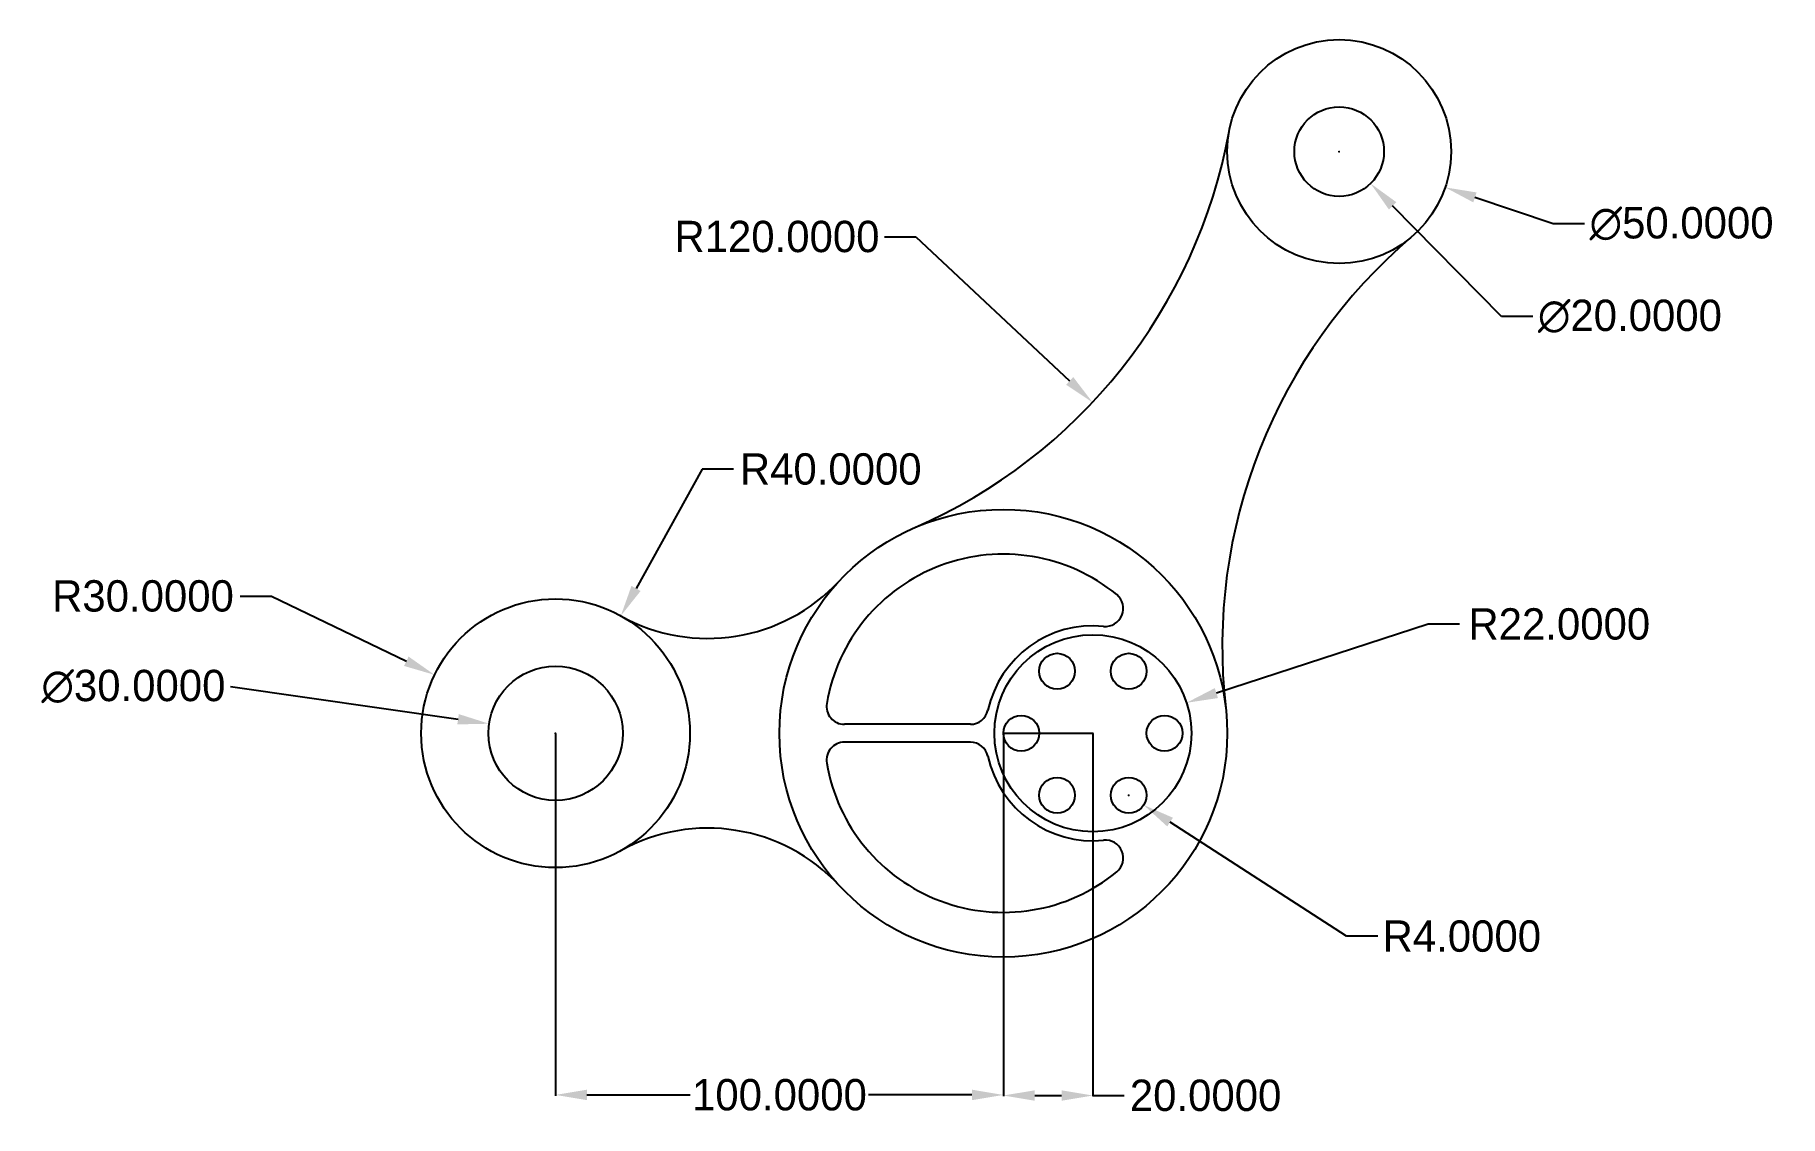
# Model space of a CAD drawing. Header units: inches. Extents: x -216 to 173, y -85 to 156.
import ezdxf

# ---------------------------------------------------------------- set-up
doc = ezdxf.new("R2010")
doc.units = ezdxf.units.IN
doc.header["$MEASUREMENT"] = 0
doc.dimstyles.get("Standard").update_dxf_attribs({"dimtxt": 7, "dimasz": 7, "dimexe": 0.18, "dimexo": 0.0625, "dimgap": 0.09, "dimtad": 0, "dimtih": 1, "dimtoh": 1, "dimdec": 4, "dimzin": 0, "dimdsep": 46, "dimtxsty": 'Standard', "dimcen": 0.09, "dimclrt": 4, "dimadec": 0, "dimazin": 0, "dimtfac": 1, "dimtdec": 4, "dimtofl": 0, "dimtmove": 0, "dimatfit": 3, "dimfxl": 1, "dimtolj": 1, "dimtzin": 0, "dimarcsym": 0})

# ---------------------------------------------------------------- blocks, each defined once
blk = doc.blocks.new('*D2')
at = {"color": 0, "lineweight": -2}
for p, q in [((-100, -0.06), (-100, -80.95)), ((0, -0.06), (0, -80.95)), ((-93, -80.77), (-69.92, -80.77)), ((-7, -80.77), (-30.08, -80.77))]:
    blk.add_line(p, q, dxfattribs=at)
at = {"color": 0}
for points in [[(-93, -79.6), (-93, -81.94), (-100, -80.77)], [(-7, -79.6), (-7, -81.94), (0, -80.77)]]:
    blk.add_solid(points, dxfattribs=at)
at = {"layer": 'Defpoints', "color": 0}
for p in [(-100, 0), (0, 0), (0, -80.77)]:
    blk.add_point(p, dxfattribs=at)
at = {"color": 4, "insert": (-50, -80.77), "char_height": 7, "attachment_point": 5}
blk.add_mtext('\\A1;100.0000', dxfattribs=at)
blk = doc.blocks.new('*D3')
at = {"color": 0, "lineweight": -2}
for p, q in [((0, -0.12), (0, -81.08)), ((20, -0.06), (20, -81.08)), ((7, -80.9), (13, -80.9)), ((20, -80.9), (27, -80.9))]:
    blk.add_line(p, q, dxfattribs=at)
at = {"color": 0}
for points in [[(7, -79.74), (7, -82.07), (0, -80.9)], [(13, -79.74), (13, -82.07), (20, -80.9)]]:
    blk.add_solid(points, dxfattribs=at)
at = {"layer": 'Defpoints', "color": 0}
for p in [(20, 0), (0, -0.06), (20, -80.9)]:
    blk.add_point(p, dxfattribs=at)
at = {"color": 4, "insert": (45.17, -80.9), "char_height": 7, "attachment_point": 5}
blk.add_mtext('\\A1;20.0000', dxfattribs=at)
blk = doc.blocks.new('*D5')
at = {"color": 0, "lineweight": -2}
for p, q in [((-172.6, 10.44), (-121.78, 3.13)), ((-100.09, 0), (-99.91, 0)), ((-100, -0.09), (-100, 0.09))]:
    blk.add_line(p, q, dxfattribs=at)
at = {"color": 0}
blk.add_solid([(-121.61, 4.28), (-121.94, 1.98), (-114.85, 2.13)], dxfattribs=at)
at = {"layer": 'Defpoints', "color": 0}
for p in [(-114.85, 2.13), (-85.15, -2.13)]:
    blk.add_point(p, dxfattribs=at)
at = {"color": 4, "insert": (-194.27, 10.44), "char_height": 7, "attachment_point": 5}
blk.add_mtext('\\A1;∅30.0000', dxfattribs=at)
blk = doc.blocks.new('*D6')
at = {"color": 0, "lineweight": -2}
for p, q in [((-170.46, 30.63), (-163.46, 30.63)), ((-163.46, 30.63), (-133.32, 16.08)), ((-100, -0.09), (-100, 0.09)), ((-100.09, 0), (-99.91, 0))]:
    blk.add_line(p, q, dxfattribs=at)
at = {"color": 0}
blk.add_solid([(-132.82, 17.13), (-133.83, 15.03), (-127.02, 13.04)], dxfattribs=at)
at = {"layer": 'Defpoints', "color": 0}
for p in [(-127.02, 13.04), (-100, 0)]:
    blk.add_point(p, dxfattribs=at)
at = {"color": 4, "insert": (-192.14, 30.63), "char_height": 7, "attachment_point": 5}
blk.add_mtext('\\A1;R30.0000', dxfattribs=at)
blk = doc.blocks.new('*D7')
at = {"color": 0, "lineweight": -2}
for p, q in [((-67.23, 58.98), (-82.03, 32.34)), ((-60.23, 58.98), (-67.23, 58.98))]:
    blk.add_line(p, q, dxfattribs=at)
at = {"color": 0}
blk.add_solid([(-83.05, 32.91), (-81.01, 31.78), (-85.43, 26.22)], dxfattribs=at)
at = {"layer": 'Defpoints', "color": 0}
for p in [(-66, 61.19), (-85.43, 26.22)]:
    blk.add_point(p, dxfattribs=at)
at = {"color": 4, "insert": (-38.55, 58.98), "char_height": 7, "attachment_point": 5}
blk.add_mtext('\\A1;R40.0000', dxfattribs=at)
blk = doc.blocks.new('*D8')
at = {"color": 0, "lineweight": -2}
for p, q in [((-26.55, 110.9), (-19.55, 110.9)), ((-19.55, 110.9), (14.81, 78.69))]:
    blk.add_line(p, q, dxfattribs=at)
at = {"color": 0}
blk.add_solid([(15.61, 79.55), (14.02, 77.84), (19.92, 73.91)], dxfattribs=at)
at = {"layer": 'Defpoints', "color": 0}
for p in [(-67.64, 155.96), (19.92, 73.91)]:
    blk.add_point(p, dxfattribs=at)
at = {"color": 4, "insert": (-50.56, 110.9), "char_height": 7, "attachment_point": 5}
blk.add_mtext('\\A1;R120.0000', dxfattribs=at)
blk = doc.blocks.new('*D9')
at = {"color": 0, "lineweight": -2}
for p, q in [((94.9, 24.37), (47.58, 8.97)), ((101.9, 24.37), (94.9, 24.37)), ((20, -0.09), (20, 0.09)), ((19.91, 0), (20.09, 0))]:
    blk.add_line(p, q, dxfattribs=at)
at = {"color": 0}
blk.add_solid([(47.22, 10.08), (47.94, 7.86), (40.92, 6.81)], dxfattribs=at)
at = {"layer": 'Defpoints', "color": 0}
for p in [(40.92, 6.81), (20, 0)]:
    blk.add_point(p, dxfattribs=at)
at = {"color": 4, "insert": (124.16, 24.37), "char_height": 7, "attachment_point": 5}
blk.add_mtext('\\A1;R22.0000', dxfattribs=at)
blk = doc.blocks.new('*D10')
at = {"color": 0, "lineweight": -2}
for p, q in [((27.91, -13.86), (28.09, -13.86)), ((28, -13.95), (28, -13.77)), ((76.63, -45.34), (37.23, -19.83)), ((83.63, -45.34), (76.63, -45.34))]:
    blk.add_line(p, q, dxfattribs=at)
at = {"color": 0}
blk.add_solid([(37.87, -18.86), (36.6, -20.81), (31.36, -16.03)], dxfattribs=at)
at = {"layer": 'Defpoints', "color": 0}
for p in [(28, -13.86), (31.36, -16.03)]:
    blk.add_point(p, dxfattribs=at)
at = {"color": 4, "insert": (102.39, -45.34), "char_height": 7, "attachment_point": 5}
blk.add_mtext('\\A1;R4.0000', dxfattribs=at)
blk = doc.blocks.new('*D11')
at = {"color": 0, "lineweight": -2}
for p, q in [((74.91, 129.9), (75.09, 129.9)), ((75, 129.81), (75, 129.99)), ((111.25, 93.11), (86.93, 117.79)), ((118.25, 93.11), (111.25, 93.11))]:
    blk.add_line(p, q, dxfattribs=at)
at = {"color": 0}
blk.add_solid([(87.76, 118.61), (86.1, 116.98), (82.02, 122.78)], dxfattribs=at)
at = {"layer": 'Defpoints', "color": 0}
for p in [(67.98, 137.03), (82.02, 122.78)]:
    blk.add_point(p, dxfattribs=at)
at = {"color": 4, "insert": (139.93, 93.11), "char_height": 7, "attachment_point": 5}
blk.add_mtext('\\A1;∅20.0000', dxfattribs=at)
blk = doc.blocks.new('*D12')
at = {"color": 0, "lineweight": -2}
for p, q in [((74.91, 129.9), (75.09, 129.9)), ((75, 129.81), (75, 129.99)), ((122.79, 113.78), (105.32, 119.68)), ((129.79, 113.78), (122.79, 113.78))]:
    blk.add_line(p, q, dxfattribs=at)
at = {"color": 0}
blk.add_solid([(105.69, 120.78), (104.95, 118.57), (98.69, 121.91)], dxfattribs=at)
at = {"layer": 'Defpoints', "color": 0}
for p in [(51.31, 137.89), (98.69, 121.91)]:
    blk.add_point(p, dxfattribs=at)
at = {"color": 4, "insert": (151.47, 113.78), "char_height": 7, "attachment_point": 5}
blk.add_mtext('\\A1;∅50.0000', dxfattribs=at)

msp = doc.modelspace()

# ---------------------------------------------------------------- linework, layer by layer
for p, q in [((-7.34959, 2), (-35.49648, 2)), ((0, 0), (20, 0)), ((-7.34959, -2), (-35.49648, -2))]:
    msp.add_line(p, q)
for centre, radius in [((75, 129.90381), 25), ((75, 129.90381), 10), ((0, 0), 50), ((-100, 0), 30), ((20, 0), 22), ((12, 13.85641), 4), ((28, 13.85641), 4), ((-100, 0), 15), ((4, 0), 4), ((36, 0), 4), ((12, -13.85641), 4), ((28, -13.85641), 4)]:
    msp.add_circle(centre, radius)
for centre, radius, start, end in [((-67.63881, 155.96471), 120, 293.4454226, 349.6459454), ((168.88881, 19.40543), 120, 130.3540546, 186.5545774), ((0, 0), 40, 50.7035198, 170.4059318), ((-66, 61.18823), 40, 240.9407189, 317.1665719), ((22.8, 27.85965), 4, 264.2608295, 50.7035198), ((20, 0), 24, 84.2608295, 167.6263749), ((-35.49648, 6), 4, 170.4059318, 270), ((-7.34959, 6), 4, 270, 347.6263749), ((-35.49648, -6), 4, 90, 189.5940682), ((-7.34959, -6), 4, 12.3736251, 90), ((0, 0), 40, 189.5940682, 309.2964802), ((20, 0), 24, 192.3736251, 275.7391705), ((-66, -61.18823), 40, 42.8334281, 119.0592811), ((22.8, -27.85965), 4, 309.2964802, 95.7391705)]:
    msp.add_arc(centre, radius, start, end)

# ---------------------------------------------------------------- dimensions: what is measured, and where the dimension line sits
for center, mpoint, picture, middle in [((-67.63881, 155.96471), (19.92082, 73.90796), '*D8', (-50.55652, 110.89801)), ((-100, 0), (-127.01851, 13.03841), '*D6', (-192.13764, 30.62617)), ((20, 0), (40.92086, 6.80569), '*D9', (124.15958, 24.3664)), ((28, -13.85641), (31.35773, -16.03026), '*D10', (102.38561, -45.33963))]:
    dim = msp.add_radius_dim(center=center, mpoint=mpoint, dimstyle='Standard')
    dim.commit()
    dim.dimension.update_dxf_attribs({"geometry": picture, "text_midpoint": middle, "dimtype": 164})
for p1, p2, picture, middle in [((51.31129, 137.89413), (98.68871, 121.91349), '*D12', (151.4681, 113.7824)), ((67.98135, 137.02691), (82.01865, 122.78071), '*D11', (139.92665, 93.11096)), ((-85.15259, -2.13412), (-114.84741, 2.13412), '*D5', (-172.60129, 10.43546))]:
    dim = msp.add_diameter_dim_2p(p1=p1, p2=p2, dimstyle='Standard')
    dim.commit()
    dim.dimension.update_dxf_attribs({"geometry": picture, "text_midpoint": middle, "dimtype": 163})
dim = msp.add_radius_dim(center=(-66, 61.18823), mpoint=(-85.42857, 26.22353), dimstyle='Standard', override={"dimtmove": 1})
dim.commit()
dim.dimension.update_dxf_attribs({"geometry": '*D7', "text_midpoint": (-67.22757, 58.97904), "dimtype": 164})
for base, p1, p2, picture, middle in [((0, -80.77139), (-100, 0), (0, 0), '*D2', (-50, -80.77139)), ((20, -80.90346), (0, -0.0625), (20, 0), '*D3', (45.17333, -80.90346))]:
    dim = msp.add_linear_dim(base=base, p1=p1, p2=p2, dimstyle='Standard')
    dim.commit()
    dim.dimension.update_dxf_attribs({"geometry": picture, "text_midpoint": middle})

doc.saveas('drawing.dxf')
